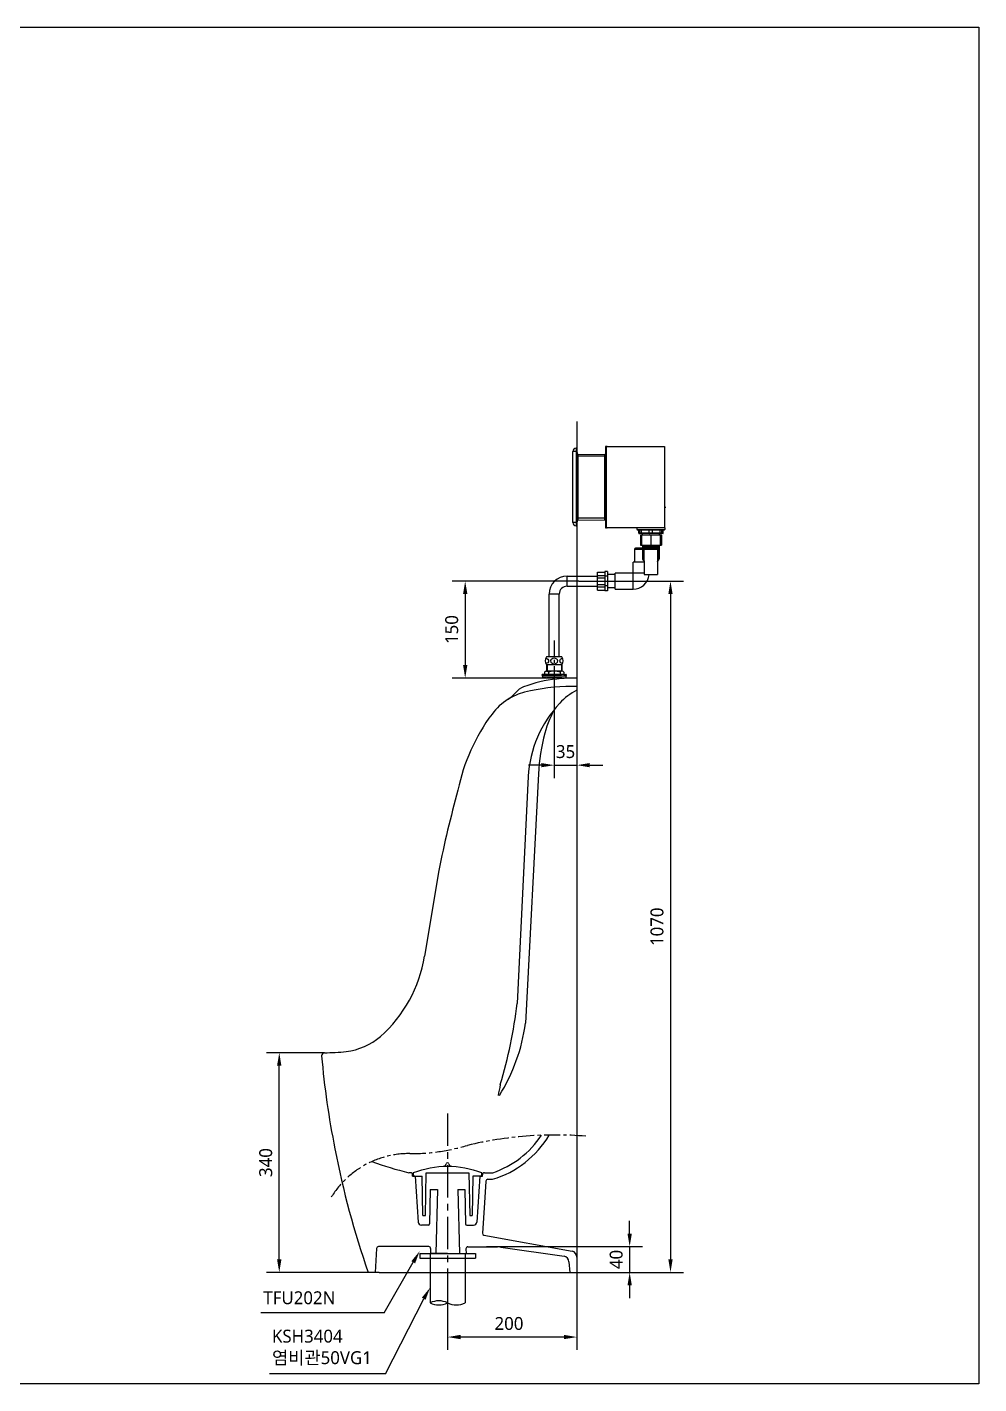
# Model space of a CAD drawing. Extents: x 56 to 5701, y -2170 to 2130.
# Drawn here: x 1683 to 3156, y -2170 to -70 of the extents above; entities that cross this region are included whole.
import ezdxf

# ---------------------------------------------------------------- set-up
doc = ezdxf.new("R2010")
doc.units = 0
doc.header["$LTSCALE"] = 20
doc.header["$MEASUREMENT"] = 0
doc.linetypes.add('Amconstr', pattern=[9999, 9999, 0])
doc.linetypes.add('CENTER', pattern=[2, 1.25, -0.25, 0.25, -0.25])
doc.layers.get('0').update_dxf_attribs({"linetype": 'CONTINUOUS'})
doc.layers.get('DEFPOINTS').update_dxf_attribs({"linetype": 'CONTINUOUS'})
for name, color, linetype in [('1', 1, 'CONTINUOUS'), ('3', 3, 'CONTINUOUS'), ('5', 5, 'CONTINUOUS'), ('CENTER', 2, 'CENTER'), ('DEF_CURVE', 7, 'CONTINUOUS'), ('FAUCET', 4, 'CONTINUOUS')]:
    doc.layers.add(name, color=color, linetype=linetype)
doc.layers.add('AM_CL', color=1, linetype='Amconstr', lineweight=15)
doc.styles.get("Standard").update_dxf_attribs({"font": 'NanumGothic.ttf'})
doc.dimstyles.get("Standard").update_dxf_attribs({"dimtxt": 0.18, "dimasz": 0.18, "dimexe": 0.18, "dimexo": 0.0625, "dimgap": 0.09, "dimtad": 0, "dimtih": 1, "dimtoh": 1, "dimdec": 4, "dimzin": 0, "dimdsep": 46, "dimtxsty": 'Standard', "dimcen": 0.09, "dimadec": 0, "dimazin": 0, "dimtfac": 1, "dimtdec": 4, "dimtofl": 0, "dimtmove": 0, "dimatfit": 3, "dimfxl": 1, "dimtolj": 1, "dimtzin": 0, "dimarcsym": 0})

# ---------------------------------------------------------------- blocks, each defined once
blk = doc.blocks.new('*D51')
at = {"color": 3, "lineweight": -2, "transparency": 16777216}
for p, q in [((2143.1, -1657.2), (2053.1, -1657.2)), ((2073.1, -1977.2), (2073.1, -1677.2)), ((2210.6, -1997.2), (2053.1, -1997.2))]:
    blk.add_line(p, q, dxfattribs=at)
at = {"color": 3, "transparency": 16777216}
for points in [[(2069.7, -1677.2), (2076.4, -1677.2), (2073.1, -1657.2)], [(2069.7, -1977.2), (2076.4, -1977.2), (2073.1, -1997.2)]]:
    blk.add_solid(points, dxfattribs=at)
at = {"layer": 'DEFPOINTS', "color": 0, "transparency": 16777216}
for p in [(2073.1, -1657.2), (2143.1, -1657.2), (2210.6, -1997.2)]:
    blk.add_point(p, dxfattribs=at)
at = {"color": 2, "transparency": 16777216, "insert": (2052.2, -1827.2), "char_height": 20, "attachment_point": 5, "rotation": 90}
blk.add_mtext('\\A1;340', dxfattribs=at)
blk = doc.blocks.new('*D41')
at = {"color": 3, "lineweight": -2, "transparency": 16777216}
for p, q in [((2498.6, -1080.5), (2498.6, -1232.1)), ((2478.6, -1212.1), (2458.6, -1212.1)), ((2498.6, -1212.1), (2533.6, -1212.1)), ((2533.6, -1210.1), (2533.6, -1232.1)), ((2553.6, -1212.1), (2573.6, -1212.1))]:
    blk.add_line(p, q, dxfattribs=at)
at = {"color": 3, "transparency": 16777216}
for points in [[(2478.6, -1208.8), (2478.6, -1215.4), (2498.6, -1212.1)], [(2553.6, -1208.8), (2553.6, -1215.4), (2533.6, -1212.1)]]:
    blk.add_solid(points, dxfattribs=at)
at = {"layer": 'DEFPOINTS', "color": 0, "transparency": 16777216}
for p in [(2498.6, -1080.5), (2533.6, -1210.1), (2533.6, -1212.1)]:
    blk.add_point(p, dxfattribs=at)
at = {"color": 2, "transparency": 16777216, "insert": (2516.1, -1191.2), "char_height": 20, "attachment_point": 5}
blk.add_mtext('\\A1;35', dxfattribs=at)
blk = doc.blocks.new('*D42')
at = {"color": 3, "lineweight": -2, "transparency": 16777216}
for p, q in [((2615.3, -1937.2), (2615.3, -1917.2)), ((2393.8, -1957.2), (2635.3, -1957.2)), ((2615.3, -1957.2), (2615.3, -1997.2)), ((2533.6, -1997.2), (2635.3, -1997.2)), ((2615.3, -2017.2), (2615.3, -2037.2))]:
    blk.add_line(p, q, dxfattribs=at)
at = {"color": 3, "transparency": 16777216}
for points in [[(2612, -1937.2), (2618.7, -1937.2), (2615.3, -1957.2)], [(2612, -2017.2), (2618.7, -2017.2), (2615.3, -1997.2)]]:
    blk.add_solid(points, dxfattribs=at)
at = {"layer": 'DEFPOINTS', "color": 0, "transparency": 16777216}
for p in [(2393.8, -1957.2), (2533.6, -1997.2), (2615.3, -1997.2)]:
    blk.add_point(p, dxfattribs=at)
at = {"color": 2, "transparency": 16777216, "insert": (2594.5, -1977.2), "char_height": 20, "attachment_point": 5, "rotation": 90}
blk.add_mtext('\\A1;40', dxfattribs=at)
blk = doc.blocks.new('*D43')
at = {"color": 3, "lineweight": -2, "transparency": 16777216}
for p, q in [((2533.6, -1997.2), (2533.6, -2117.3)), ((2333.6, -2039.4), (2333.6, -2117.3)), ((2513.6, -2097.3), (2353.6, -2097.3))]:
    blk.add_line(p, q, dxfattribs=at)
at = {"color": 3, "transparency": 16777216}
for points in [[(2353.6, -2093.9), (2353.6, -2100.6), (2333.6, -2097.3)], [(2513.6, -2093.9), (2513.6, -2100.6), (2533.6, -2097.3)]]:
    blk.add_solid(points, dxfattribs=at)
at = {"layer": 'DEFPOINTS', "color": 0, "transparency": 16777216}
for p in [(2533.6, -1997.2), (2333.6, -2039.4), (2333.6, -2097.3)]:
    blk.add_point(p, dxfattribs=at)
at = {"color": 2, "transparency": 16777216, "insert": (2428.6, -2076.4), "char_height": 20, "attachment_point": 5}
blk.add_mtext('\\A1;200', dxfattribs=at)
blk = doc.blocks.new('*D45')
at = {"color": 3, "lineweight": -2, "transparency": 16777216}
for p, q in [((2536.8, -927.2), (2698.5, -927.2)), ((2678.5, -947.2), (2678.5, -1977.2)), ((2533.6, -1997.2), (2698.5, -1997.2))]:
    blk.add_line(p, q, dxfattribs=at)
at = {"color": 3, "transparency": 16777216}
for points in [[(2675.2, -947.2), (2681.8, -947.2), (2678.5, -927.2)], [(2675.2, -1977.2), (2681.8, -1977.2), (2678.5, -1997.2)]]:
    blk.add_solid(points, dxfattribs=at)
at = {"layer": 'DEFPOINTS', "color": 0, "transparency": 16777216}
for p in [(2536.8, -927.2), (2533.6, -1997.2), (2678.5, -1997.2)]:
    blk.add_point(p, dxfattribs=at)
at = {"color": 2, "transparency": 16777216, "insert": (2657.7, -1462.2), "char_height": 20, "attachment_point": 5, "rotation": 90}
blk.add_mtext('\\A1;1070', dxfattribs=at)
blk = doc.blocks.new('*D35')
at = {"color": 3, "lineweight": -2, "transparency": 16777216}
for p, q in [((2536.8, -927.2), (2340.8, -927.2)), ((2360.8, -947.2), (2360.8, -1057.2)), ((2498.6, -1077.2), (2340.8, -1077.2))]:
    blk.add_line(p, q, dxfattribs=at)
at = {"color": 3, "transparency": 16777216}
for points in [[(2357.5, -947.2), (2364.2, -947.2), (2360.8, -927.2)], [(2357.5, -1057.2), (2364.2, -1057.2), (2360.8, -1077.2)]]:
    blk.add_solid(points, dxfattribs=at)
at = {"layer": 'DEFPOINTS', "color": 0, "transparency": 16777216}
for p in [(2536.8, -927.2), (2360.8, -1077.2), (2498.6, -1077.2)]:
    blk.add_point(p, dxfattribs=at)
at = {"color": 2, "transparency": 16777216, "insert": (2340, -1002.2), "char_height": 20, "attachment_point": 5, "rotation": 90}
blk.add_mtext('\\A1;150', dxfattribs=at)
blk = doc.blocks.new('A$C02305F10')
at = {"layer": '1', "color": 7, "linetype": 'Continuous'}
for p, q in [((0, 61), (0, 66.3)), ((18.2, 0), (19.3, 66.2)), ((19.3, 66.2), (52.5, 66.2)), ((52.5, 66.2), (85.7, 66.2)), ((85.7, 66.2), (86.8, 0)), ((105, 66.3), (105, 61)), ((2, 61), (0, 61)), ((2, 61), (13.3, 61)), ((14.3, 0), (13.3, 61)), ((91.7, 61), (90.7, 0)), ((103, 61), (91.7, 61)), ((105, 61), (103, 61)), ((14.3, 0), (18.2, 0)), ((86.8, 0), (90.7, 0))]:
    blk.add_line(p, q, dxfattribs=at)
at = {"layer": '1', "color": 7, "linetype": 'Continuous', "extrusion": (0, 0, -1)}
for start, end in [(68.4314, 89.9999), (89.9999, 111.5686)]:
    blk.add_arc((-52.5, -66.5), 142.8, start, end, dxfattribs=at)

msp = doc.modelspace()

# ---------------------------------------------------------------- linework, layer by layer
at = {"color": 7}
for p, q in [((2533.58058, -680.30404), (2533.58058, -1992.22708)), ((2533.58058, -864.89353), (2533.58058, -1937.22708))]:
    msp.add_line(p, q, dxfattribs=at)
at = {"color": 6, "linetype": 'Continuous'}
for p, q in [((2527.58058, -836.67708), (2527.58058, -726.67708)), ((2533.58058, -726.67708), (2527.58058, -726.67708)), ((2532.58058, -721.67708), (2532.58058, -841.67708)), ((2533.58058, -721.67708), (2532.58058, -721.67708)), ((2533.58058, -841.67708), (2533.58058, -721.67708)), ((2533.58058, -728.07708), (2534.48058, -728.07708)), ((2534.48058, -731.07708), (2533.58058, -731.07708)), ((2534.48058, -835.27708), (2534.48058, -728.07708)), ((2577.88058, -733.67708), (2534.48058, -733.67708)), ((2534.97447, -730.65286), (2534.97447, -832.70131)), ((2534.97447, -730.65286), (2576.8928, -731.16502)), ((2576.8928, -832.18915), (2576.8928, -731.16502)), ((2577.88058, -718.67708), (2577.88058, -844.67708)), ((2579.38058, -718.67708), (2577.88058, -718.67708)), ((2577.88058, -721.67708), (2579.38058, -721.67708)), ((2579.38058, -844.67708), (2579.38058, -718.67708)), ((2580.38058, -718.67708), (2669.38058, -718.67708)), ((2669.38058, -718.67708), (2669.38058, -844.67708)), ((2533.58058, -836.67708), (2527.58058, -836.67708)), ((2534.48058, -832.27708), (2533.58058, -832.27708)), ((2534.48058, -835.27708), (2533.58058, -835.27708)), ((2577.88058, -829.67708), (2534.48058, -829.67708)), ((2534.97447, -832.70131), (2576.8928, -832.18915)), ((2533.58058, -841.67708), (2532.58058, -841.67708)), ((2577.88058, -841.67708), (2579.38058, -841.67708)), ((2577.88058, -844.67708), (2579.38058, -844.67708)), ((2669.88058, -844.67708), (2580.38058, -844.67708)), ((2626.63058, -844.67708), (2626.63058, -847.17708)), ((2626.63058, -847.17708), (2669.88058, -847.17708)), ((2627.13058, -847.67708), (2669.38037, -847.67708)), ((2629.52417, -852.97708), (2629.52417, -847.67708)), ((2667.23699, -852.97708), (2629.52417, -852.97708)), ((2666.73699, -853.47708), (2630.02427, -853.47708)), ((2630.19405, -852.97708), (2630.19405, -847.67708)), ((2631.13058, -852.97708), (2631.13058, -847.67708)), ((2631.93312, -856.32708), (2631.93312, -871.32708)), ((2664.82803, -856.32708), (2631.93312, -856.32708)), ((2633.63058, -852.97708), (2633.63058, -847.67708)), ((2633.65558, -856.32708), (2633.65558, -871.32708)), ((2635.03058, -856.32708), (2635.03058, -853.47708)), ((2645.63058, -852.97708), (2645.63058, -847.67708)), ((2648.13058, -856.32708), (2648.13058, -871.32708)), ((2650.63058, -852.97708), (2650.63058, -847.67708)), ((2661.23058, -853.47708), (2661.23058, -856.32708)), ((2661.48057, -853.47708), (2661.48057, -856.32708)), ((2662.60558, -856.32708), (2662.60558, -871.32708)), ((2662.63058, -852.97708), (2662.63058, -847.67708)), ((2664.82803, -856.32708), (2664.82803, -871.32708)), ((2665.13058, -852.97708), (2665.13058, -847.67708)), ((2666.56711, -852.97708), (2666.56711, -847.67708)), ((2667.23699, -852.97708), (2667.23699, -847.67708)), ((2669.63058, -844.67708), (2669.63058, -847.17708)), ((2669.88058, -844.67708), (2669.88058, -847.17708)), ((2622.59922, -878.22708), (2622.59922, -897.72708)), ((2635.38058, -878.22708), (2622.59922, -878.22708)), ((2635.38058, -876.22708), (2624.59942, -876.22708)), ((2631.93312, -871.32708), (2664.82803, -871.32708)), ((2634.45239, -876.05045), (2634.46439, -876.04499)), ((2635.38058, -871.32708), (2635.38058, -892.72708)), ((2660.82275, -874.22708), (2635.43841, -874.22708)), ((2635.43841, -874.22709), (2635.43841, -892.72708)), ((2659.86191, -878.22708), (2636.39925, -878.22708)), ((2637.67821, -896.72708), (2637.67821, -878.22708)), ((2657.87098, -876.22708), (2638.39018, -876.22708)), ((2658.58295, -878.22708), (2658.58295, -896.72708)), ((2660.82275, -892.72708), (2660.82275, -874.22708)), ((2660.88058, -871.32708), (2660.88058, -892.72708)), ((2661.13058, -871.32708), (2661.13058, -892.72708)), ((2620.59922, -939.72708), (2620.59922, -897.72708)), ((2637.63058, -897.72708), (2620.59922, -897.72708)), ((2635.38058, -892.72708), (2636.80626, -892.72708)), ((2637.61021, -896.44202), (2637.61139, -896.45067)), ((2637.63058, -896.72708), (2637.61093, -896.44743)), ((2637.63058, -896.72708), (2637.63058, -917.22708)), ((2637.63058, -896.72708), (2637.67821, -896.72708)), ((2658.58295, -896.72708), (2658.63058, -896.72708)), ((2658.63058, -896.72708), (2658.65023, -896.44742)), ((2658.63058, -896.72708), (2658.63058, -917.22708)), ((2658.64977, -896.45068), (2658.65096, -896.44194)), ((2658.88059, -894.72708), (2659.13035, -894.72708)), ((2659.4549, -892.72708), (2661.13058, -892.72708)), ((2518.58058, -935.07708), (2518.58058, -919.37708)), ((2518.58058, -919.37708), (2565.59922, -919.37708)), ((2565.59922, -941.22708), (2565.59922, -913.22708)), ((2565.59922, -913.22708), (2577.09922, -913.22708)), ((2565.59922, -913.37068), (2577.09922, -913.37068)), ((2565.59922, -918.56683), (2577.09922, -918.56683)), ((2565.59922, -922.03093), (2577.09922, -922.03093)), ((2577.09922, -912.21598), (2577.09922, -942.23819)), ((2581.09922, -912.21598), (2577.09922, -912.21598)), ((2581.09922, -919.72153), (2577.09922, -919.72153)), ((2581.09922, -912.21598), (2581.09922, -942.23819)), ((2593.09922, -916.77708), (2581.09922, -916.77708)), ((2593.09922, -939.72708), (2593.09922, -914.72708)), ((2637.63058, -914.72708), (2593.09922, -914.72708)), ((2637.63058, -917.22708), (2658.63058, -917.22708)), ((2518.58058, -935.07708), (2565.59922, -935.07708)), ((2565.59922, -932.42324), (2577.09922, -932.42324)), ((2565.59922, -935.88734), (2577.09922, -935.88734)), ((2565.59922, -941.08349), (2577.09922, -941.08349)), ((2565.59922, -941.22708), (2577.09922, -941.22708)), ((2581.09922, -934.73264), (2577.09922, -934.73264)), ((2581.09922, -942.23819), (2577.09922, -942.23819)), ((2593.09922, -937.67708), (2581.09922, -937.67708)), ((2593.09922, -939.72708), (2620.59922, -939.72708)), ((2490.73058, -1044.65842), (2490.73058, -947.22708)), ((2506.43058, -947.22708), (2490.73058, -947.22708)), ((2506.43058, -1044.65842), (2506.43058, -947.22708))]:
    msp.add_line(p, q, dxfattribs=at)
for p, q in [((2533.58058, -1090.22708), (2525.51205, -1090.22708)), ((2458.08058, -1229.72708), (2441.26098, -1580.9222)), ((2474.08058, -1225.72708), (2454.1006, -1611.34829)), ((2320.08058, -1375.22708), (2297.74443, -1507.75493)), ((2533.58058, -1718.03819), (2533.58058, -1997.22708)), ((2290.41008, -1967.95972), (2290.41008, -1974.95972)), ((2290.41008, -1967.95972), (2376.75108, -1967.95972)), ((2306.58447, -1969.22708), (2306.58447, -2044.40013)), ((2307.28834, -1960.22708), (2307.28834, -1967.95972)), ((2333.58058, -1967.95972), (2307.28834, -1967.95972)), ((2333.58058, -1967.95972), (2359.87282, -1967.95972)), ((2360.57669, -1969.22708), (2360.57669, -2044.40013)), ((2376.75108, -1967.95972), (2376.75108, -1974.95972)), ((2290.41008, -1974.95972), (2376.75108, -1974.95972)), ((2227.70334, -1997.22708), (2210.58058, -1997.22708))]:
    msp.add_line(p, q)
at = {"ltscale": 0.5}
for p, q in [((2276.45237, -1843.03638), (2273.45561, -1843.03638)), ((2279.45237, -1848.03638), (2279.45237, -1846.03638)), ((2387.45885, -1848.03638), (2387.45885, -1846.03638)), ((2390.45885, -1843.03638), (2403.45561, -1843.03638)), ((2279.45237, -1848.03638), (2283.45561, -1848.03638)), ((2283.45561, -1848.03638), (2288.14826, -1919.36462)), ((2383.45561, -1848.03638), (2378.76296, -1919.36462)), ((2383.45561, -1848.03638), (2387.45885, -1848.03638)), ((2392.96387, -1855.83944), (2390.74306, -1889.59574)), ((2395.9574, -1853.03638), (2403.21667, -1853.03638)), ((2306.45351, -1869.03638), (2305.56962, -1922.06971)), ((2306.45351, -1869.03638), (2317.70555, -1869.03638)), ((2317.70555, -1869.03638), (2315.23303, -1967.95972)), ((2349.45561, -1869.03638), (2351.92813, -1967.95972)), ((2349.45561, -1869.03638), (2360.45771, -1869.03638)), ((2360.45771, -1869.03638), (2361.34159, -1922.06971)), ((2390.74306, -1889.59574), (2387.66618, -1936.36421)), ((2303.5699, -1924.03638), (2293.13747, -1924.03638)), ((2363.34132, -1924.03638), (2373.77375, -1924.03638)), ((2361.98499, -1960.67354), (2362.10643, -1967.95972)), ((2364.98458, -1957.62355), (2410.61944, -1957.62355))]:
    msp.add_line(p, q, dxfattribs=at)
at = {"linetype": 'CENTER', "ltscale": 15}
msp.add_line((2227.70334, -1997.22708), (2533.58058, -1997.22708), dxfattribs=at)
at = {"linetype": 'CENTER'}
msp.add_lwpolyline([(2547.7259, -1786.425, 0.0786355675), (2364.19039, -1800.64477, -0.074811223), (2274.90516, -1813.28456, 0.2639547123), (2152.76205, -1881.91471)], format="xyb", dxfattribs=at)
at = {"color": 6, "linetype": 'Continuous'}
for centre, radius, start, end in [((2532.58058, -726.67708), 5, 90, 180), ((2534.98058, -730.1529), 0.5, 180, 269.3), ((2576.88058, -732.16494), 1, 360, 89.3), ((2580.38058, -719.67708), 1, 90, 157.51922291), ((2532.58058, -836.67708), 5, 180, 270), ((2534.98058, -833.20127), 0.5, 90.7, 157.33029454), ((2576.88058, -831.18923), 1, 270.7, 0), ((2580.38058, -843.67708), 1, 180, 270), ((2627.13058, -847.17708), 0.5, 180, 270), ((2630.02417, -852.97708), 0.5, 180, 270), ((2631.63058, -852.97708), 0.5, 180, 270), ((2664.63058, -852.97708), 0.5, 270, 0), ((2666.73699, -852.97708), 0.5, 270, 0), ((2669.13058, -847.17708), 0.5, 270, 0), ((2669.38058, -847.17708), 0.5, 270, 0), ((2624.59922, -878.22708), 2, 90, 180), ((2633.63058, -874.22708), 2, 294.29188372, 331.34753189), ((2637.38058, -892.72708), 2, 180, 269.06744131), ((2658.88058, -892.72708), 2, 270.92628188, 0), ((2659.13058, -892.72708), 2, 270, 0), ((2518.58058, -947.22708), 27.85, 90, 180), ((2620.59922, -914.72708), 25, 270, 354.25402334), ((2518.58058, -947.22708), 12.15, 90, 180)]:
    msp.add_arc(centre, radius, start, end, dxfattribs=at)
for centre, radius, start, end in [((2461.99894, -1118.97755), 30, 110.94898624, 140.0654258), ((2522.78016, -1277.74041), 200, 95.81218242, 110.94898624), ((2525.51205, -1390.22708), 300, 90, 104.02125946), ((2532.90695, -1377.22633), 300, 89.87134563, 95.81218242), ((2474.63285, -1186.48384), 90, 121.89748263, 143.46125914), ((2474.63285, -1186.48384), 90, 104.02125946, 121.89748263), ((2400.65671, -1067.62456), 50, 301.89748263, 320.0654258), ((2573.61699, -1176.83158), 90, 116.41368197, 137.67126758), ((2643.3583, -1311.51074), 300, 143.46125914, 168.3102448), ((2640.71759, -1241.24768), 183, 136.90793187, 176.39060859), ((2657.5367, -1210.53968), 180, 151.91214618, 166.4042534), ((2773.7096, -1240.64181), 300, 164.91473413, 177.15032262), ((4002.1856, -1708.05317), 1714.71587, 164.53161431, 168.80785598), ((2087.96545, -1473.87644), 212.49699, 311.79592512, 350.82616179), ((1684.78429, -1489.00497), 762.04052, 343.41424359, 353.0721211), ((2174.68494, -1573.9473), 281.90769, 328.0155706, 352.37603021), ((2165.05809, -1555.90688), 100, 276.59083087, 310.18984723), ((2143.08058, -1661.72708), 4.5, 90.18404739, 184.81743695), ((2142.10246, -1357.22865), 300, 270.18404739, 276.59083087), ((3442.9382, -1548.36832), 1309.29117, 184.98350223, 191.34303455), ((3129.08057, -1861.09072), 730.5, 167.78487907, 169.15183558), ((3533.65076, -1539.53145), 1400, 190.96744476, 199.08226872), ((2326.72362, -1828.26136), 4.63013, 273.97254688, 346.64863521), ((2333.34244, -1830.12037), 2.25656, 87.13208195, 159.51229723), ((2333.56837, -1830.12037), 2.25656, 20.49082982, 92.8710451), ((2340.18708, -1828.26099), 4.63013, 193.35449185, 266.03058018), ((2390.65971, -1936.56116), 3, 176.23596514, 254.05626547), ((2304.28834, -1960.22708), 3, 0, 90), ((2410.61944, -1977.62355), 20, 74.05626547, 90), ((2320.08253, -2071.37065), 30.15968, 63.41320786, 116.58679214), ((2320.08253, -2017.42961), 30.15968, 243.41320786, 296.58679214), ((2347.07863, -2017.42961), 30.15968, 243.41320786, 296.58679214)]:
    msp.add_arc(centre, radius, start, end)
at = {"ltscale": 0.5}
for centre, radius, start, end in [((2359.69909, -1707.14085), 152.24745, 286.60873783, 329.39760224), ((2355.17744, -1702.20997), 148.87196, 288.92276174, 326.22685253), ((2416.61412, -1272.92583), 587.80984, 250.0916981, 255.90409916), ((2276.45237, -1846.03638), 3, 0, 90), ((2390.45885, -1846.03638), 3, 90, 180), ((2395.9574, -1856.03638), 3, 90, 176.23596514), ((2293.13747, -1919.03638), 5, 183.76403486, 270), ((2303.5699, -1922.03638), 2, 270, 359.04515873), ((2363.34132, -1922.03638), 2, 180.95484127, 270), ((2373.77375, -1919.03638), 5, 270, 356.23596514), ((2364.98458, -1960.62355), 3, 90, 180.95484127)]:
    msp.add_arc(centre, radius, start, end, dxfattribs=at)
at = {"color": 6, "linetype": 'Continuous'}
for points, start_tangent, end_tangent in [([(2630.19405, -852.97708), (2630.22701, -853.16843), (2630.32087, -853.33064), (2630.46135, -853.43902), (2630.62706, -853.47708)], (0, -1), (1, 0)), ([(2633.63058, -852.97708), (2633.64961, -853.16843), (2633.7038, -853.33064), (2633.78491, -853.43902), (2633.88058, -853.47708)], (0, -1), (1, 0)), ([(2645.63058, -852.97708), (2645.64961, -853.16843), (2645.7038, -853.33064), (2645.78491, -853.43902), (2645.88058, -853.47708)], (0, -1), (1, 0)), ([(2650.63058, -852.97708), (2650.61155, -853.16843), (2650.55736, -853.33064), (2650.47625, -853.43902), (2650.38058, -853.47708)], (0, -1), (-1, 0)), ([(2662.63058, -852.97708), (2662.61155, -853.16843), (2662.55736, -853.33064), (2662.47625, -853.43902), (2662.38058, -853.47708)], (0, -1), (-1, 0)), ([(2666.56711, -852.97708), (2666.53415, -853.16843), (2666.44029, -853.33064), (2666.29981, -853.43902), (2666.1341, -853.47708)], (0, -1), (-1, 0)), ([(2633.78948, -876.2271), (2634.02468, -876.1986), (2634.40888, -876.06974)], (0.9999987744, -0.0015656183), (0.9172478689, 0.3983168927)), ([(2633.78959, -876.22708), (2634.08353, -876.18592)], (0.9999999993, -0.000036173), (0.9677853787, 0.2517766087)), ([(2634.08353, -876.18592), (2634.14164, -876.16968), (2634.35703, -876.09228)], (0.9677853787, 0.2517766087), (0.9235348475, 0.3835145179)), ([(2634.35703, -876.09228), (2634.45248, -876.05066)], (0.9235348475, 0.383514518), (0.9100792444, 0.4144342757)), ([(2634.40888, -876.06974), (2634.45492, -876.0493)], (0.9172478687, 0.3983168931), (0.9107013378, 0.413065459)), ([(2634.45492, -876.0493), (2634.46489, -876.04476)], (0.9107013374, 0.4130654598), (0.9092809155, 0.4161829125)), ([(2638.39018, -876.22708), (2637.91173, -876.16968), (2637.37533, -875.99461), (2636.81054, -875.70525), (2636.25454, -875.3061), (2635.76884, -874.80593), (2635.43841, -874.22708)], (-0.9999999997, -0.0000261225), (-0.3470440508, 0.9378488294)), ([(2636.39925, -878.22708), (2636.26192, -878.11311), (2636.11346, -877.76337), (2635.95782, -877.1847), (2635.79442, -876.38607), (2635.62172, -875.38517), (2635.43841, -874.22709)], (-0.999999967, -0.0002567109), (-0.1539548984, 0.9880778761)), ([(2638.39018, -876.22708), (2637.87489, -876.29523), (2637.39471, -876.49504), (2636.98238, -876.81288), (2636.66598, -877.22709), (2636.46709, -877.70945), (2636.39925, -878.22708)], (-1, 0), (0.0000003298, -1)), ([(2639.66913, -876.22708), (2639.15384, -876.29523), (2638.67367, -876.49503), (2638.26134, -876.81287), (2637.94494, -877.22708), (2637.74605, -877.70945), (2637.67821, -878.22708)], (-1, 0), (0, -1)), ([(2656.59202, -876.22708), (2657.10731, -876.29523), (2657.58748, -876.49503), (2657.99982, -876.81286), (2658.31622, -877.22708), (2658.51511, -877.70944), (2658.58295, -878.22708)], (1, 0), (-0.0000000028, -1)), ([(2660.82275, -874.22708), (2660.49358, -874.8043), (2660.00577, -875.30682), (2659.44926, -875.70608), (2658.8849, -875.99501), (2658.34901, -876.16978), (2657.87098, -876.22708)], (-0.3470502332, -0.9378465416), (-0.9999999996, 0.0000265587)), ([(2657.87098, -876.22708), (2658.38627, -876.29523), (2658.86644, -876.49503), (2659.27878, -876.81287), (2659.59517, -877.22708), (2659.79407, -877.70945), (2659.86191, -878.22708)], (1, 0), (0.0000000007, -1)), ([(2660.82275, -874.22708), (2660.63998, -875.38185), (2660.46647, -876.38751), (2660.30296, -877.18634), (2660.14745, -877.76414), (2659.99912, -878.1133), (2659.86191, -878.22708)], (-0.1539631151, -0.9880765958), (-0.9999999657, 0.0002619432)), ([(2637.34685, -894.72535), (2636.91405, -894.65894), (2636.43388, -894.45914), (2636.02154, -894.1413), (2635.70515, -893.72708), (2635.50625, -893.24472), (2635.43841, -892.72708)], (-0.9991213235, 0.0419115857), (0, 1)), ([(2636.80626, -892.72708), (2636.90896, -892.80159), (2637.02055, -893.03705), (2637.13876, -893.44209), (2637.2008, -893.70934)], (0.9999999919, -0.0001269543), (0.2095217196, -0.9778039931)), ([(2637.07299, -893.72708), (2636.8741, -893.24472), (2636.80626, -892.72708)], (-0.4983737805, 0.8669622684), (-0.0000001699, 1)), ([(2637.09002, -893.75614), (2637.07299, -893.72708)], (-0.5129361669, 0.8584267521), (-0.4983737819, 0.8669622676)), ([(2637.1592, -893.86391), (2637.09002, -893.75614)], (-0.5667802233, 0.8238690299), (-0.5129361663, 0.8584267524)), ([(2637.6113, -896.44966), (2637.56788, -896.1423), (2637.4981, -895.66129), (2637.43296, -895.23333), (2637.37169, -894.85578), (2637.31435, -894.52856), (2637.26118, -894.25196), (2637.21302, -894.02724), (2637.17177, -893.85766), (2637.14126, -893.74967), (2637.1326, -893.72404)], (-0.1388063174, 0.9903195475), (-0.3169686069, 0.9484360296)), ([(2637.2008, -893.70934), (2637.26254, -894.01788), (2637.39218, -894.76188), (2637.52952, -895.66896), (2637.63806, -896.43811)], (0.2095217196, -0.9778039931), (0.1378256829, -0.9904565014)), ([(2637.61175, -896.45062), (2637.67462, -896.71653)], (0.139533096, -0.990217408), (0.3177818814, -0.9481638444)), ([(2637.63806, -896.43811), (2637.63913, -896.44575)], (0.1378256792, -0.9904565019), (0.1378065459, -0.9904591642)), ([(2637.63913, -896.44575), (2637.67821, -896.72708)], (0.1378065469, -0.990459164), (0.1374899079, -0.9905031677)), ([(2637.67462, -896.71653), (2637.67821, -896.72708)], (0.317781883, -0.9481638439), (0.3247959016, -0.9457841309)), ([(2658.58295, -896.72708), (2658.62189, -896.44676)], (0.1374921521, 0.9905028562), (0.1378047738, 0.9904594107)), ([(2658.58295, -896.72708), (2658.58654, -896.71653)], (0.324803426, 0.9457815469), (0.3177858649, 0.9481625093)), ([(2658.58654, -896.71653), (2658.6494, -896.45063)], (0.3177858673, 0.9481625085), (0.1395243784, 0.9902186364)), ([(2658.62189, -896.44676), (2658.62311, -896.43803)], (0.1378047788, 0.99045941), (0.1378265643, 0.9904563787)), ([(2658.62311, -896.43803), (2658.73205, -895.66612), (2658.86967, -894.7576), (2658.99941, -894.01376), (2659.06104, -893.70618)], (0.1378265589, 0.9904563795), (0.2097910831, 0.9777462357)), ([(2659.12945, -893.72097), (2659.12255, -893.74122), (2659.09751, -893.82724), (2659.06452, -893.95711), (2659.02689, -894.12314), (2658.98594, -894.32225), (2658.94215, -894.55409), (2658.89554, -894.81984), (2658.84594, -895.12136), (2658.79353, -895.45799), (2658.73828, -895.83004), (2658.67988, -896.23654), (2658.64985, -896.44968)], (-0.3189611096, -0.9477678041), (-0.1387544586, -0.9903268149)), ([(2658.91409, -894.72536), (2659.3471, -894.65894), (2659.82728, -894.45914), (2660.23961, -894.1413), (2660.55601, -893.72709), (2660.75491, -893.24473), (2660.82275, -892.72708)], (0.9991259338, 0.041801537), (-0.0000000021, 1)), ([(2659.06104, -893.70618), (2659.12315, -893.43904), (2659.24121, -893.03538), (2659.35253, -892.80111), (2659.4549, -892.72708)], (0.2097910831, 0.9777462357), (0.9999999928, 0.0001195987)), ([(2659.10244, -893.86323), (2659.17264, -893.75363)], (0.5664371993, 0.8241049079), (0.5116804691, 0.8591758246)), ([(2659.17264, -893.75363), (2659.18817, -893.72708)], (0.5116804685, 0.8591758249), (0.4983747139, 0.8669617319)), ([(2659.18817, -893.72708), (2659.38706, -893.24472), (2659.4549, -892.72708)], (0.4983747135, 0.8669617321), (-0.0000000001, 1))]:
    msp.add_spline(points, degree=3, dxfattribs=dict(at, start_tangent=start_tangent, end_tangent=end_tangent))
at = {"layer": '1', "color": 3}
for p, q in [((2235.34293, -2059.60618), (2280.41008, -1981.54759)), ((2237.63443, -2154.22394), (2296.58447, -2038.00408)), ((2235.34293, -2059.60618), (2044.5283, -2059.60618)), ((2237.63443, -2154.22394), (2057.91384, -2154.22394))]:
    msp.add_line(p, q, dxfattribs=at)
for points in [[(2283.29683, -1983.21426), (2277.52333, -1979.88092), (2290.41008, -1964.22708)], [(2299.47122, -2039.67075), (2293.69772, -2036.33742), (2306.58447, -2020.68357)]]:
    msp.add_solid(points, dxfattribs=at)
at = {"layer": '3', "color": 7}
for p, q in [((2389.83563, -1939.44575), (2526.32751, -1964.15501)), ((2223.56083, -1960.07727), (2221.70334, -1997.22708)), ((2304.28834, -1957.22708), (2226.55709, -1957.22708)), ((2416.1133, -1958.39291), (2513.95426, -1972.06026)), ((2521.17061, -1980.8194), (2522.58058, -1997.22708))]:
    msp.add_line(p, q, dxfattribs=at)
for centre, radius, start, end in [((2226.55709, -1960.22708), 3, 90, 177.13759477), ((2511.20733, -1981.67558), 10, 4.91156287, 74.05626547), ((2523.58058, -1973.77032), 10, 0, 74.05626547)]:
    msp.add_arc(centre, radius, start, end, dxfattribs=at)
at = {"layer": '5'}
msp.add_lwpolyline([(55.69321, -69.73746), (3155.69321, -69.73746), (3155.69321, -2169.73746), (55.69321, -2169.73746)], close=True, dxfattribs=at)
at = {"layer": 'AM_CL', "color": 2}
msp.add_line((2533.58058, -1077.22708), (2533.58058, -1718.08613), dxfattribs=at)
at = {"layer": 'AM_CL', "color": 7}
msp.add_line((2533.58058, -1718.08613), (2533.58058, -1997.22708), dxfattribs=at)
at = {"layer": 'CENTER', "color": 2, "linetype": 'CENTER'}
msp.add_line((2498.58058, -1018.89949), (2498.58058, -1080.54451), dxfattribs=at)
msp.add_line((2498.58058, -1018.89949), (2498.58058, -1080.54451), dxfattribs=at)
at = {"layer": 'CENTER', "color": 2, "linetype": 'CENTER', "ltscale": 2}
msp.add_line((2333.58058, -1751.28158), (2333.58058, -2039.40013), dxfattribs=at)
msp.add_line((2333.58058, -1751.28158), (2333.58058, -2039.40013), dxfattribs=at)
at = {"layer": 'DEF_CURVE', "color": 6, "linetype": 'Continuous'}
msp.add_line((2671.04589, -813.32708), (2669.38058, -813.32708), dxfattribs=at)
at = {"layer": 'DEFPOINTS', "color": 0, "linetype": 'ByBlock'}
msp.add_point((2533.58058, -1997.22708), dxfattribs=at)
msp.add_point((2533.58058, -1997.22708), dxfattribs=at)
at = {"layer": 'FAUCET', "color": 4}
for p, q in [((2510.58058, -1044.65842), (2486.58058, -1044.65842)), ((2506.48058, -1044.65842), (2490.68058, -1044.65842)), ((2483.58058, -1068.10842), (2483.58058, -1071.60842)), ((2510.58058, -1056.65842), (2486.57108, -1056.64573)), ((2486.58058, -1056.64574), (2486.58058, -1066.61801)), ((2486.58058, -1066.60842), (2487.48058, -1066.60842)), ((2487.48058, -1056.64621), (2487.48058, -1066.60842)), ((2509.68058, -1066.60842), (2487.48058, -1066.60842)), ((2489.58058, -1068.10842), (2489.58058, -1071.60842)), ((2507.58058, -1068.10842), (2507.58058, -1071.60842)), ((2509.68058, -1056.65794), (2509.68058, -1066.60842)), ((2510.58058, -1066.60842), (2509.68058, -1066.60842)), ((2510.58058, -1056.65842), (2510.58058, -1066.61801)), ((2513.58058, -1068.10842), (2513.58058, -1071.60842)), ((2480.08058, -1073.60842), (2480.08058, -1074.10842)), ((2487.48058, -1073.60842), (2480.08058, -1073.60842)), ((2480.58058, -1074.10842), (2480.08058, -1074.10842)), ((2483.58058, -1071.60842), (2480.58058, -1071.60842)), ((2516.58058, -1074.10842), (2480.58058, -1074.10842)), ((2480.58058, -1074.10842), (2480.58058, -1077.10842)), ((2486.58058, -1077.10842), (2480.58058, -1077.10842)), ((2513.58058, -1071.60842), (2483.58058, -1071.60842)), ((2486.58058, -1077.10842), (2487.48058, -1077.10842)), ((2509.68058, -1073.60842), (2487.48058, -1073.60842)), ((2510.58058, -1077.10842), (2487.48058, -1077.10842)), ((2489.22928, -1077.10842), (2498.58058, -1077.10842)), ((2507.93188, -1077.10842), (2498.58058, -1077.10842)), ((2509.68058, -1073.60842), (2517.08058, -1073.60842)), ((2510.58058, -1077.10842), (2516.58058, -1077.10842)), ((2513.58058, -1071.60842), (2516.58058, -1071.60842)), ((2516.58058, -1074.10842), (2517.08058, -1074.10842)), ((2516.58058, -1074.10842), (2516.58058, -1077.10842)), ((2517.08058, -1073.60842), (2517.08058, -1074.10842))]:
    msp.add_line(p, q, dxfattribs=at)
for centre, radius, start, end in [((2494.58058, -1050.65842), 10, 143.13010235, 216.86989765), ((2502.58058, -1050.65842), 10, 323.13010235, 36.86989765), ((2486.58058, -1070.35842), 3.75, 36.86989765, 143.13010235), ((2498.58058, -1094.35842), 27.75, 71.07535558, 108.92464442), ((2510.58058, -1070.38252), 3.76451, 37.16340115, 142.83659885), ((2480.58058, -1072.60842), 1, 90, 270), ((2516.58058, -1072.60842), 1, 270, 90)]:
    msp.add_arc(centre, radius, start, end, dxfattribs=at)
at = {"layer": 'FAUCET', "color": 4, "extrusion": (0, 0, -1)}
for centre, start_param, end_param in [((2484.3519, -1050.84707), 1.7604916606, 4.4931926396), ((2512.74595, -1050.84707), -1.3624876177, 1.3921057734)]:
    msp.add_ellipse(centre, major_axis=(-5.51486, 0), ratio=0.7633054456, start_param=start_param, end_param=end_param, dxfattribs=at)
msp.add_ellipse((2498.58619, -1050.84707), major_axis=(5.51486, 0), ratio=0.7633054456, dxfattribs=at)

# ---------------------------------------------------------------- block references
msp.add_blockref('A$C02305F10', (2280.9556, -1909.03637))

# ---------------------------------------------------------------- texts
at = {"layer": '1', "color": 2, "char_height": 20, "attachment_point": 1}
for s, insert in [('TFU202N', (2048.42217, -2026.44481)), ('KSH3404\\P염비관50VG1', (2061.80771, -2085.85135))]:
    msp.add_mtext(s, dxfattribs=dict(at, insert=insert))

# ---------------------------------------------------------------- dimensions: what is measured, and where the dimension line sits
for base, p1, p2, override, picture, middle in [((2360.8234, -1077.22708), (2536.83252, -927.22708), (2498.58058, -1077.22708), {"dimtxt": 20, "dimasz": 20, "dimexe": 20, "dimexo": 0, "dimgap": 10, "dimtad": 1, "dimtih": 0, "dimdec": 0, "dimzin": 8, "dimclrd": 3, "dimclre": 3, "dimclrt": 2, "dimtdec": 0, "dimtix": 1, "dimtofl": 1, "dimarcsym": 1}, '*D35', (2339.96503, -1002.22708)), ((2678.50285, -1997.22708), (2536.83252, -927.22708), (2533.58058, -1997.22708), {"dimtxt": 20, "dimasz": 20, "dimexe": 20, "dimexo": 0, "dimgap": 10, "dimtad": 1, "dimtih": 0, "dimdec": 0, "dimzin": 8, "dimclrd": 3, "dimclre": 3, "dimclrt": 2, "dimtdec": 0, "dimtix": 1, "dimtofl": 1, "dimarcsym": 1}, '*D45', (2657.6874, -1462.22708)), ((2073.06367, -1657.22711), (2210.58058, -1997.22708), (2143.06612, -1657.22711), {"dimtxt": 20, "dimasz": 20, "dimexe": 20, "dimexo": 0, "dimgap": 10, "dimtad": 1, "dimtih": 0, "dimdec": 0, "dimzin": 8, "dimclrd": 3, "dimclre": 3, "dimclrt": 2, "dimtdec": 0, "dimtix": 1, "dimtofl": 1}, '*D51', (2052.16238, -1827.22709)), ((2615.34372, -1997.22708), (2393.75108, -1957.22708), (2533.58058, -1997.22708), {"dimtxt": 20, "dimasz": 20, "dimexe": 20, "dimexo": 0, "dimgap": 10, "dimtad": 1, "dimtih": 0, "dimdec": 0, "dimzin": 8, "dimclrd": 3, "dimclre": 3, "dimclrt": 2, "dimtdec": 0, "dimtix": 1, "dimtofl": 1}, '*D42', (2594.52827, -1977.22708))]:
    dim = msp.add_linear_dim(base=base, p1=p1, p2=p2, angle=90, dimstyle='Standard', override=override)
    dim.commit()
    dim.dimension.update_dxf_attribs({"geometry": picture, "text_midpoint": middle})
dim = msp.add_linear_dim(base=(2533.58058, -1212.1091), p1=(2498.58058, -1080.54451), p2=(2533.58058, -1210.05562), dimstyle='Standard', override={"dimtxt": 20, "dimasz": 20, "dimexe": 20, "dimexo": 0, "dimgap": 10, "dimtad": 1, "dimtih": 0, "dimdec": 0, "dimzin": 8, "dimclrd": 3, "dimclre": 3, "dimclrt": 2, "dimtdec": 0, "dimtix": 1, "dimtofl": 1})
dim.commit()
dim.dimension.update_dxf_attribs({"geometry": '*D41', "text_midpoint": (2516.08058, -1191.20781)})
dim = msp.add_linear_dim(base=(2333.58058, -2097.27287), p1=(2533.58058, -1997.22708), p2=(2333.58058, -2039.40013), dimstyle='Standard', override={"dimtxt": 20, "dimasz": 20, "dimexe": 20, "dimexo": 0, "dimgap": 10, "dimtad": 1, "dimtih": 0, "dimdec": 0, "dimzin": 8, "dimclrd": 3, "dimclre": 3, "dimclrt": 2, "dimtdec": 0, "dimtix": 1, "dimtofl": 1})
dim.commit()
dim.dimension.update_dxf_attribs({"geometry": '*D43', "text_midpoint": (2428.58058, -2097.27287), "dimtype": 160})

doc.saveas('drawing.dxf')
